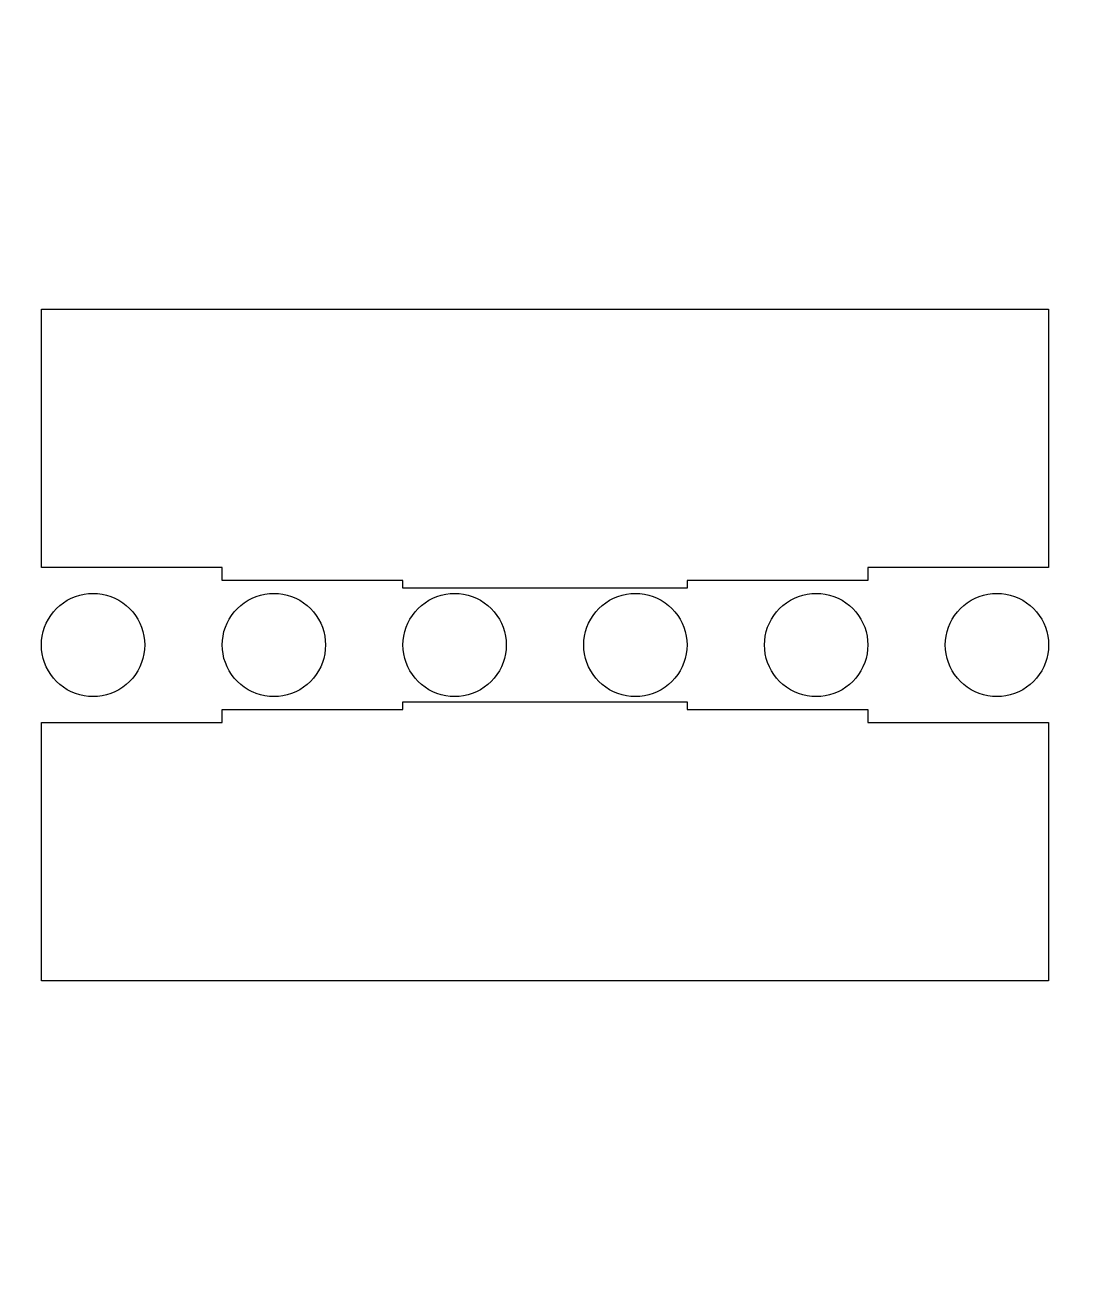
# Model space of a CAD drawing. Extents: x -52 to 52, y -50 to 50.
# Drawn here: x -40.3663 to -39.9595, y 1.9 to 2.3899 of the extents above; entities that cross this region are included whole.
import ezdxf

# ---------------------------------------------------------------- set-up
doc = ezdxf.new("R2010")
doc.units = 0
for name, color, linetype in [('helperLayer', 6, 'CONTINUOUS'), ('largegap', 4, 'CONTINUOUS'), ('smallgap', 3, 'CONTINUOUS')]:
    doc.layers.add(name, color=color, linetype=linetype)

# ---------------------------------------------------------------- blocks, each defined once
blk = doc.blocks.new('Markers')
at = {"layer": 'largegap', "linetype": 'CONTINUOUS'}
for points in [[(-40.22, 2.162), (-40.22, 2.165), (-40.29, 2.165), (-40.29, 2.17), (-40.36, 2.17), (-40.36, 2.27), (-39.97, 2.27), (-39.97, 2.17), (-40.04, 2.17), (-40.04, 2.165), (-40.11, 2.165), (-40.11, 2.162), (-40.22, 2.162)], [(-40.22, 2.162), (-40.22, 2.165), (-40.29, 2.165), (-40.29, 2.17), (-40.36, 2.17), (-40.36, 2.27), (-39.97, 2.27), (-39.97, 2.17), (-40.04, 2.17), (-40.04, 2.165), (-40.11, 2.165), (-40.11, 2.162), (-40.22, 2.162)], [(-40.36, 2.01), (-40.36, 2.11), (-40.29, 2.11), (-40.29, 2.115), (-40.22, 2.115), (-40.22, 2.118), (-40.11, 2.118), (-40.11, 2.115), (-40.04, 2.115), (-40.04, 2.11), (-39.97, 2.11), (-39.97, 2.01), (-40.36, 2.01)], [(-40.36, 2.01), (-40.36, 2.11), (-40.29, 2.11), (-40.29, 2.115), (-40.22, 2.115), (-40.22, 2.118), (-40.11, 2.118), (-40.11, 2.115), (-40.04, 2.115), (-40.04, 2.11), (-39.97, 2.11), (-39.97, 2.01), (-40.36, 2.01)]]:
    blk.add_lwpolyline(points, close=True, dxfattribs=at)
at = {"layer": 'smallgap', "linetype": 'CONTINUOUS'}
for points in [[(-40.341743, 2.159925), (-40.34, 2.160001), (-40.338257, 2.159925), (-40.336527, 2.159697), (-40.334824, 2.15932), (-40.33316, 2.158795), (-40.331548, 2.158127), (-40.33, 2.157322), (-40.328528, 2.156384), (-40.327144, 2.155322), (-40.325858, 2.154143), (-40.324679, 2.152857), (-40.323617, 2.151473), (-40.322679, 2.150001), (-40.321874, 2.148453), (-40.321206, 2.146841), (-40.320681, 2.145177), (-40.320304, 2.143474), (-40.320076, 2.141744), (-40.32, 2.140001), (-40.320076, 2.138258), (-40.320304, 2.136528), (-40.320681, 2.134825), (-40.321206, 2.133161), (-40.321874, 2.131549), (-40.322679, 2.130001), (-40.323617, 2.128529), (-40.324679, 2.127145), (-40.325858, 2.125859), (-40.327144, 2.12468), (-40.328528, 2.123618), (-40.33, 2.12268), (-40.331548, 2.121875), (-40.33316, 2.121207), (-40.334824, 2.120682), (-40.336527, 2.120305), (-40.338257, 2.120077), (-40.34, 2.120001), (-40.341743, 2.120077), (-40.343473, 2.120305), (-40.345176, 2.120682), (-40.34684, 2.121207), (-40.348452, 2.121875), (-40.35, 2.12268), (-40.351472, 2.123618), (-40.352856, 2.12468), (-40.354142, 2.125859), (-40.355321, 2.127145), (-40.356383, 2.128529), (-40.357321, 2.130001), (-40.358126, 2.131549), (-40.358794, 2.133161), (-40.359319, 2.134825), (-40.359696, 2.136528), (-40.359924, 2.138258), (-40.36, 2.140001), (-40.359924, 2.141744), (-40.359696, 2.143474), (-40.359319, 2.145177), (-40.358794, 2.146841), (-40.358126, 2.148453), (-40.357321, 2.150001), (-40.356383, 2.151473), (-40.355321, 2.152857), (-40.354142, 2.154143), (-40.352856, 2.155322), (-40.351472, 2.156384), (-40.35, 2.157322), (-40.348452, 2.158127), (-40.34684, 2.158795), (-40.345176, 2.15932), (-40.343473, 2.159697), (-40.341743, 2.159925)], [(-40.271743, 2.159925), (-40.27, 2.160001), (-40.268257, 2.159925), (-40.266527, 2.159697), (-40.264824, 2.15932), (-40.26316, 2.158795), (-40.261548, 2.158127), (-40.26, 2.157322), (-40.258528, 2.156384), (-40.257144, 2.155322), (-40.255858, 2.154143), (-40.254679, 2.152857), (-40.253617, 2.151473), (-40.252679, 2.150001), (-40.251874, 2.148453), (-40.251206, 2.146841), (-40.250681, 2.145177), (-40.250304, 2.143474), (-40.250076, 2.141744), (-40.25, 2.140001), (-40.250076, 2.138258), (-40.250304, 2.136528), (-40.250681, 2.134825), (-40.251206, 2.133161), (-40.251874, 2.131549), (-40.252679, 2.130001), (-40.253617, 2.128529), (-40.254679, 2.127145), (-40.255858, 2.125859), (-40.257144, 2.12468), (-40.258528, 2.123618), (-40.26, 2.12268), (-40.261548, 2.121875), (-40.26316, 2.121207), (-40.264824, 2.120682), (-40.266527, 2.120305), (-40.268257, 2.120077), (-40.27, 2.120001), (-40.271743, 2.120077), (-40.273473, 2.120305), (-40.275176, 2.120682), (-40.27684, 2.121207), (-40.278, 2.121688), (-40.278452, 2.121875), (-40.28, 2.12268), (-40.281472, 2.123618), (-40.282856, 2.12468), (-40.284142, 2.125859), (-40.285321, 2.127145), (-40.286383, 2.128529), (-40.287321, 2.130001), (-40.288126, 2.131549), (-40.288794, 2.133161), (-40.289319, 2.134825), (-40.289696, 2.136528), (-40.289924, 2.138258), (-40.29, 2.140001), (-40.289924, 2.141744), (-40.289696, 2.143474), (-40.289319, 2.145177), (-40.288794, 2.146841), (-40.288126, 2.148453), (-40.287321, 2.150001), (-40.286383, 2.151473), (-40.285321, 2.152857), (-40.284142, 2.154143), (-40.282856, 2.155322), (-40.281472, 2.156384), (-40.28, 2.157322), (-40.278452, 2.158127), (-40.27684, 2.158795), (-40.275176, 2.15932), (-40.273473, 2.159697), (-40.271743, 2.159925)], [(-40.201743, 2.159925), (-40.2, 2.160001), (-40.198257, 2.159925), (-40.196527, 2.159697), (-40.194824, 2.15932), (-40.19316, 2.158795), (-40.191548, 2.158127), (-40.19, 2.157322), (-40.188528, 2.156384), (-40.187144, 2.155322), (-40.185858, 2.154143), (-40.184679, 2.152857), (-40.183617, 2.151473), (-40.182679, 2.150001), (-40.181874, 2.148453), (-40.181206, 2.146841), (-40.180681, 2.145177), (-40.180304, 2.143474), (-40.180076, 2.141744), (-40.18, 2.140001), (-40.180076, 2.138258), (-40.180304, 2.136528), (-40.180681, 2.134825), (-40.181206, 2.133161), (-40.181874, 2.131549), (-40.182679, 2.130001), (-40.183617, 2.128529), (-40.184679, 2.127145), (-40.185858, 2.125859), (-40.187144, 2.12468), (-40.188528, 2.123618), (-40.19, 2.12268), (-40.191548, 2.121875), (-40.19316, 2.121207), (-40.194824, 2.120682), (-40.196527, 2.120305), (-40.198257, 2.120077), (-40.2, 2.120001), (-40.201743, 2.120077), (-40.203473, 2.120305), (-40.205176, 2.120682), (-40.20684, 2.121207), (-40.208452, 2.121875), (-40.21, 2.12268), (-40.211472, 2.123618), (-40.212856, 2.12468), (-40.214142, 2.125859), (-40.215321, 2.127145), (-40.216383, 2.128529), (-40.217321, 2.130001), (-40.218126, 2.131549), (-40.218794, 2.133161), (-40.219319, 2.134825), (-40.219696, 2.136528), (-40.219924, 2.138258), (-40.22, 2.140001), (-40.219924, 2.141744), (-40.219696, 2.143474), (-40.219319, 2.145177), (-40.218794, 2.146841), (-40.218126, 2.148453), (-40.217321, 2.150001), (-40.216383, 2.151473), (-40.215321, 2.152857), (-40.214142, 2.154143), (-40.212856, 2.155322), (-40.211472, 2.156384), (-40.21, 2.157322), (-40.208452, 2.158127), (-40.20684, 2.158795), (-40.205176, 2.15932), (-40.203473, 2.159697), (-40.201743, 2.159925)], [(-40.131743, 2.159925), (-40.13, 2.160001), (-40.128257, 2.159925), (-40.126527, 2.159697), (-40.124824, 2.15932), (-40.12316, 2.158795), (-40.121548, 2.158127), (-40.12, 2.157322), (-40.118528, 2.156384), (-40.117144, 2.155322), (-40.115858, 2.154143), (-40.114679, 2.152857), (-40.113617, 2.151473), (-40.112679, 2.150001), (-40.111874, 2.148453), (-40.111206, 2.146841), (-40.110681, 2.145177), (-40.110304, 2.143474), (-40.110076, 2.141744), (-40.11, 2.140001), (-40.110076, 2.138258), (-40.110304, 2.136528), (-40.110681, 2.134825), (-40.111206, 2.133161), (-40.111874, 2.131549), (-40.112679, 2.130001), (-40.113617, 2.128529), (-40.114679, 2.127145), (-40.115858, 2.125859), (-40.117144, 2.12468), (-40.118528, 2.123618), (-40.12, 2.12268), (-40.121548, 2.121875), (-40.12316, 2.121207), (-40.124824, 2.120682), (-40.126527, 2.120305), (-40.128257, 2.120077), (-40.13, 2.120001), (-40.131743, 2.120077), (-40.133473, 2.120305), (-40.135176, 2.120682), (-40.13684, 2.121207), (-40.138452, 2.121875), (-40.14, 2.12268), (-40.141472, 2.123618), (-40.142856, 2.12468), (-40.144142, 2.125859), (-40.145321, 2.127145), (-40.146383, 2.128529), (-40.147321, 2.130001), (-40.148126, 2.131549), (-40.148794, 2.133161), (-40.149319, 2.134825), (-40.149696, 2.136528), (-40.149924, 2.138258), (-40.15, 2.140001), (-40.149924, 2.141744), (-40.149696, 2.143474), (-40.149319, 2.145177), (-40.148794, 2.146841), (-40.148126, 2.148453), (-40.147321, 2.150001), (-40.146383, 2.151473), (-40.145321, 2.152857), (-40.144142, 2.154143), (-40.142856, 2.155322), (-40.141472, 2.156384), (-40.14, 2.157322), (-40.138452, 2.158127), (-40.13684, 2.158795), (-40.135176, 2.15932), (-40.133473, 2.159697), (-40.131743, 2.159925)], [(-40.061743, 2.159925), (-40.06, 2.160001), (-40.058257, 2.159925), (-40.056527, 2.159697), (-40.054824, 2.15932), (-40.05316, 2.158795), (-40.051548, 2.158127), (-40.05, 2.157322), (-40.048528, 2.156384), (-40.047144, 2.155322), (-40.045858, 2.154143), (-40.044679, 2.152857), (-40.043617, 2.151473), (-40.042679, 2.150001), (-40.041874, 2.148453), (-40.041206, 2.146841), (-40.040681, 2.145177), (-40.040304, 2.143474), (-40.040076, 2.141744), (-40.04, 2.140001), (-40.040076, 2.138258), (-40.040304, 2.136528), (-40.040681, 2.134825), (-40.041206, 2.133161), (-40.041874, 2.131549), (-40.042679, 2.130001), (-40.043617, 2.128529), (-40.044679, 2.127145), (-40.045858, 2.125859), (-40.047144, 2.12468), (-40.048528, 2.123618), (-40.05, 2.12268), (-40.051548, 2.121875), (-40.05316, 2.121207), (-40.054824, 2.120682), (-40.056527, 2.120305), (-40.058257, 2.120077), (-40.06, 2.120001), (-40.061743, 2.120077), (-40.063473, 2.120305), (-40.065176, 2.120682), (-40.06684, 2.121207), (-40.068452, 2.121875), (-40.07, 2.12268), (-40.071472, 2.123618), (-40.072856, 2.12468), (-40.074142, 2.125859), (-40.075321, 2.127145), (-40.076383, 2.128529), (-40.077321, 2.130001), (-40.078126, 2.131549), (-40.078794, 2.133161), (-40.079319, 2.134825), (-40.079696, 2.136528), (-40.079924, 2.138258), (-40.08, 2.140001), (-40.079924, 2.141744), (-40.079696, 2.143474), (-40.079319, 2.145177), (-40.078794, 2.146841), (-40.078126, 2.148453), (-40.077321, 2.150001), (-40.076383, 2.151473), (-40.075321, 2.152857), (-40.074142, 2.154143), (-40.072856, 2.155322), (-40.071472, 2.156384), (-40.07, 2.157322), (-40.068452, 2.158127), (-40.06684, 2.158795), (-40.065176, 2.15932), (-40.063473, 2.159697), (-40.061743, 2.159925)], [(-39.991743, 2.159925), (-39.99, 2.160001), (-39.988257, 2.159925), (-39.986527, 2.159697), (-39.984824, 2.15932), (-39.98316, 2.158795), (-39.981548, 2.158127), (-39.98, 2.157322), (-39.978528, 2.156384), (-39.977144, 2.155322), (-39.975858, 2.154143), (-39.974679, 2.152857), (-39.973617, 2.151473), (-39.972679, 2.150001), (-39.971874, 2.148453), (-39.971206, 2.146841), (-39.970681, 2.145177), (-39.970304, 2.143474), (-39.970076, 2.141744), (-39.97, 2.140001), (-39.970076, 2.138258), (-39.970304, 2.136528), (-39.970681, 2.134825), (-39.971206, 2.133161), (-39.971874, 2.131549), (-39.972679, 2.130001), (-39.973617, 2.128529), (-39.974679, 2.127145), (-39.975858, 2.125859), (-39.977144, 2.12468), (-39.978528, 2.123618), (-39.98, 2.12268), (-39.981548, 2.121875), (-39.98316, 2.121207), (-39.984824, 2.120682), (-39.986527, 2.120305), (-39.988257, 2.120077), (-39.99, 2.120001), (-39.991743, 2.120077), (-39.993473, 2.120305), (-39.995176, 2.120682), (-39.99684, 2.121207), (-39.998452, 2.121875), (-40, 2.12268), (-40.001472, 2.123618), (-40.002856, 2.12468), (-40.004142, 2.125859), (-40.005321, 2.127145), (-40.006383, 2.128529), (-40.007321, 2.130001), (-40.008126, 2.131549), (-40.008794, 2.133161), (-40.009319, 2.134825), (-40.009696, 2.136528), (-40.009924, 2.138258), (-40.01, 2.140001), (-40.009924, 2.141744), (-40.009696, 2.143474), (-40.009319, 2.145177), (-40.008794, 2.146841), (-40.008126, 2.148453), (-40.007321, 2.150001), (-40.006383, 2.151473), (-40.005321, 2.152857), (-40.004142, 2.154143), (-40.002856, 2.155322), (-40.001472, 2.156384), (-40, 2.157322), (-39.998452, 2.158127), (-39.99684, 2.158795), (-39.995176, 2.15932), (-39.993473, 2.159697), (-39.991743, 2.159925)]]:
    blk.add_lwpolyline(points, close=True, dxfattribs=at)

msp = doc.modelspace()

# ---------------------------------------------------------------- linework, layer by layer
at = {"layer": 'helperLayer', "linetype": 'CONTINUOUS'}
msp.add_circle((0, 0), 50, dxfattribs=at)

# ---------------------------------------------------------------- block references
msp.add_blockref('Markers', (0, 0.01))

doc.saveas('drawing.dxf')
